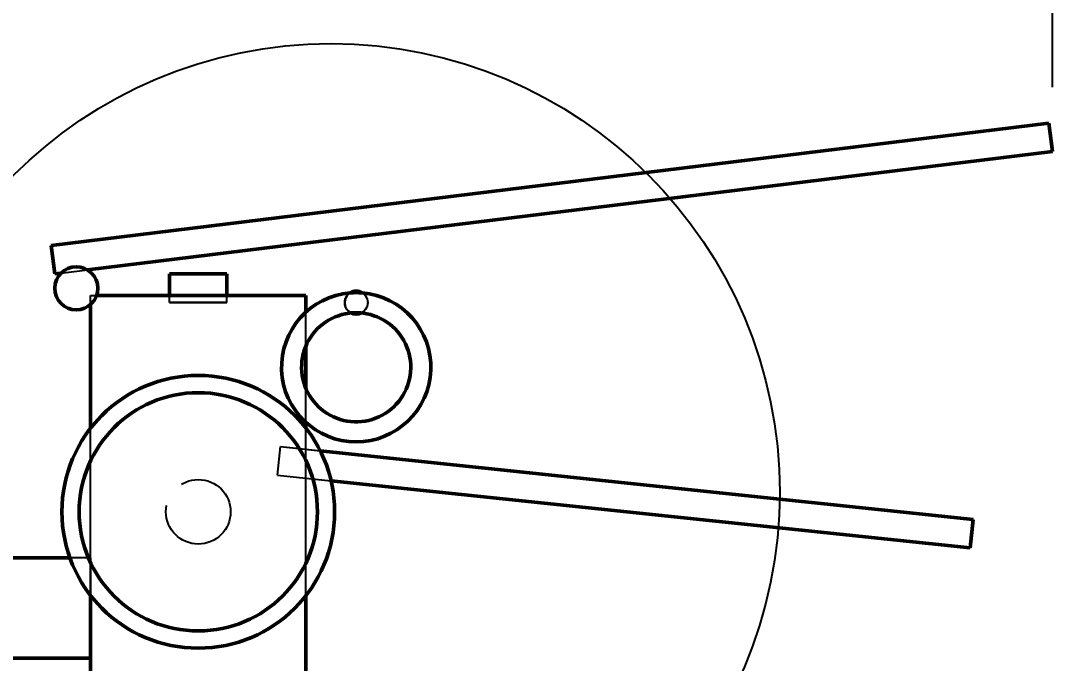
# Model space of a CAD drawing. Header units: millimetres. Extents: x 0 to 420, y 0 to 297.
# Drawn here: x 83.25 to 112, y 251.94 to 269.85 of the extents above; entities that cross this region are included whole.
import ezdxf

# ---------------------------------------------------------------- set-up
doc = ezdxf.new("R2010")
doc.units = ezdxf.units.MM
doc.linetypes.add('ISO02-TRAZOS', pattern=[3.75, 3, -0.75])
for name, color, linetype, lineweight in [('01-VISIBLE', 7, 'CONTINUOUS', 50), ('02-OCULTA', 4, 'ISO02-TRAZOS', 25), ('04-COTA', 3, 'CONTINUOUS', 25), ('08-FINA', 5, 'CONTINUOUS', 25)]:
    doc.layers.add(name, color=color, linetype=linetype, lineweight=lineweight)
doc.styles.add('ISO3098', font='isocpeur.ttf')
doc.dimstyles.new('FLAMA-ISO', dxfattribs={"dimtxt": 3.5, "dimasz": 3, "dimexe": 2, "dimexo": 1, "dimgap": 1, "dimtad": 1, "dimdec": 1, "dimtxsty": 'ISO3098', "dimcen": 2.5, "dimclrd": 3, "dimclre": 3, "dimclrt": 3, "dimazin": 3, "dimtfac": 1, "dimtmove": 0, "dimatfit": 3, "dimlwd": 25, "dimlwe": 25})

msp = doc.modelspace()

# ---------------------------------------------------------------- linework, layer by layer
at = {"layer": '01-VISIBLE'}
for p, q in [((84.103, 263.587), (111.901, 267)), ((111.998, 266.206), (111.901, 267)), ((85.113, 262.905), (111.998, 266.206)), ((84.2, 262.793), (84.103, 263.587)), ((84.2, 262.793), (84.373, 262.814)), ((87.4, 262.193), (87.4, 262.793)), ((89, 262.193), (89, 262.793)), ((86, 262.193), (90.4, 262.193)), ((91.2, 261.731), (91.2, 262.193)), ((85.2, 258.496), (85.2, 261.946)), ((91.2, 259.601), (91.2, 260.785)), ((91.2, 258.496), (91.2, 258.654)), ((91.598, 257.864), (109.789, 255.952)), ((91.9, 257.028), (109.705, 255.157)), ((109.705, 255.157), (109.789, 255.952)), ((84.622, 254.884), (82.6, 254.884)), ((85.2, 248.795), (85.2, 253.831)), ((91.2, 248.795), (91.2, 253.831)), ((85.2, 252.084), (82.6, 252.084))]:
    msp.add_line(p, q, dxfattribs=at)
for points in [[(87.4, 262.793), (87.5, 262.793), (87.6, 262.793), (87.7, 262.793), (87.8, 262.793), (87.9, 262.793), (88, 262.793), (88.1, 262.793), (88.2, 262.793), (88.3, 262.793), (88.4, 262.793), (88.5, 262.793), (88.6, 262.793), (88.7, 262.793), (88.8, 262.793), (88.9, 262.793), (89, 262.793)], [(85.366, 262.193), (85.471, 262.193), (85.577, 262.193), (85.683, 262.193), (85.789, 262.193), (85.894, 262.193), (86, 262.193)], [(91.2, 262.193), (91.086, 262.193), (90.971, 262.193), (90.857, 262.193), (90.743, 262.193), (90.629, 262.193), (90.514, 262.193), (90.4, 262.193)], [(92.6, 261.713), (92.7, 261.709), (92.8, 261.699), (92.9, 261.683), (92.997, 261.66), (93.094, 261.63), (93.187, 261.595), (93.279, 261.553), (93.367, 261.505), (93.452, 261.451), (93.534, 261.392), (93.611, 261.328), (93.684, 261.259), (93.752, 261.185), (93.815, 261.106), (93.872, 261.024), (93.925, 260.938), (93.971, 260.849), (94.011, 260.757), (94.046, 260.662), (94.073, 260.566), (94.095, 260.468), (94.11, 260.368), (94.118, 260.268), (94.12, 260.168), (94.115, 260.067), (94.103, 259.967), (94.085, 259.869), (94.06, 259.771), (94.029, 259.675), (93.992, 259.582), (93.949, 259.492), (93.899, 259.404), (93.844, 259.32), (93.784, 259.239), (93.718, 259.163), (93.648, 259.092), (93.573, 259.025), (93.493, 258.963), (93.41, 258.907), (93.323, 258.856), (93.234, 258.811), (93.141, 258.772), (93.046, 258.74), (92.949, 258.713), (92.85, 258.693), (92.751, 258.68), (92.65, 258.674), (92.55, 258.674), (92.449, 258.68), (92.35, 258.693), (92.251, 258.713), (92.154, 258.74), (92.059, 258.772), (91.966, 258.811), (91.877, 258.856), (91.79, 258.907), (91.707, 258.963), (91.627, 259.025), (91.552, 259.092), (91.482, 259.163), (91.416, 259.239), (91.356, 259.32), (91.301, 259.404), (91.251, 259.492), (91.208, 259.582), (91.171, 259.675), (91.14, 259.771), (91.115, 259.869), (91.097, 259.967), (91.085, 260.067), (91.08, 260.168), (91.082, 260.268), (91.09, 260.368), (91.105, 260.468), (91.127, 260.566), (91.154, 260.662), (91.189, 260.757), (91.229, 260.849), (91.275, 260.938), (91.328, 261.024), (91.385, 261.106), (91.448, 261.185), (91.516, 261.259), (91.589, 261.328), (91.666, 261.392), (91.748, 261.451), (91.833, 261.505), (91.921, 261.553), (92.013, 261.595), (92.106, 261.63), (92.203, 261.66), (92.3, 261.683), (92.4, 261.699), (92.5, 261.709), (92.6, 261.713)]]:
    msp.add_lwpolyline(points, dxfattribs=at)
for centre, radius in [((84.8, 262.393), 0.6), ((88.2, 256.164), 3.32)]:
    msp.add_circle(centre, radius, dxfattribs=at)
for centre, radius, start, end in [((92.6, 260.193), 2.08, 94.5886, 85.4114), ((92.6, 261.993), 0.32, 90, 121.3322), ((92.6, 260.193), 2.08, 90, 94.5886), ((92.6, 261.993), 0.32, 58.6678, 90), ((92.6, 260.193), 2.08, 85.4114, 90), ((92.6, 260.193), 1.52, 90, 95.3682), ((92.6, 261.993), 0.32, -116.3843, -63.6157), ((92.6, 260.193), 1.52, 84.6318, 90), ((88.2, 256.164), 3.8, 90, -90), ((88.2, 256.164), 3.8, -90, 90)]:
    msp.add_arc(centre, radius, start, end, dxfattribs=at)
at = {"layer": '02-OCULTA'}
for p, q in [((84.103, 263.587), (111.901, 267)), ((111.998, 266.206), (111.901, 267)), ((84.2, 262.793), (111.998, 266.206)), ((84.2, 262.793), (84.103, 263.587)), ((84.373, 262.814), (85.113, 262.905)), ((85.2, 261.946), (85.2, 262.193)), ((85.2, 248.795), (85.2, 262.193)), ((86, 262.193), (90.4, 262.193)), ((87.4, 261.993), (87.4, 262.193)), ((89, 261.993), (89, 262.193)), ((91.2, 248.795), (91.2, 262.193)), ((91.2, 260.785), (91.2, 261.731)), ((91.2, 258.654), (91.2, 259.601)), ((85.2, 253.831), (85.2, 258.496)), ((91.2, 253.831), (91.2, 258.496)), ((90.404, 257.185), (90.488, 257.981)), ((90.404, 257.185), (90.488, 257.981)), ((90.488, 257.981), (91.598, 257.864)), ((90.488, 257.981), (109.789, 255.952)), ((90.404, 257.185), (91.9, 257.028)), ((90.404, 257.185), (109.705, 255.157)), ((109.705, 255.157), (109.789, 255.952)), ((85.2, 254.884), (84.622, 254.884))]:
    msp.add_line(p, q, dxfattribs=at)
for points in [[(89, 262.793), (88.9, 262.793), (88.8, 262.793), (88.7, 262.793), (88.6, 262.793), (88.5, 262.793), (88.4, 262.793), (88.3, 262.793), (88.2, 262.793), (88.1, 262.793), (88, 262.793), (87.9, 262.793), (87.8, 262.793), (87.7, 262.793), (87.6, 262.793), (87.5, 262.793), (87.4, 262.793)], [(85.2, 262.193), (85.228, 262.193), (85.255, 262.193), (85.283, 262.193), (85.31, 262.193), (85.338, 262.193), (85.366, 262.193)], [(85.2, 262.193), (85.3, 262.193), (85.4, 262.193), (85.5, 262.193), (85.6, 262.193), (85.7, 262.193), (85.8, 262.193), (85.9, 262.193), (86, 262.193)], [(91.2, 262.193), (91.1, 262.193), (91, 262.193), (90.9, 262.193), (90.8, 262.193), (90.7, 262.193), (90.6, 262.193), (90.5, 262.193), (90.4, 262.193)], [(92.434, 262.266), (92.349, 262.191), (92.296, 262.091), (92.28, 261.979), (92.305, 261.868), (92.367, 261.774), (92.458, 261.706)], [(92.766, 262.266), (92.851, 262.191), (92.904, 262.091), (92.92, 261.979), (92.895, 261.868), (92.833, 261.774), (92.742, 261.706)], [(89, 261.993), (88.9, 261.993), (88.8, 261.993), (88.7, 261.993), (88.6, 261.993), (88.5, 261.993), (88.4, 261.993), (88.3, 261.993), (88.2, 261.993), (88.1, 261.993), (88, 261.993), (87.9, 261.993), (87.8, 261.993), (87.7, 261.993), (87.6, 261.993), (87.5, 261.993), (87.4, 261.993)], [(87.4, 261.993), (87.5, 261.993), (87.6, 261.993), (87.7, 261.993), (87.8, 261.993), (87.9, 261.993), (88, 261.993), (88.1, 261.993), (88.2, 261.993), (88.3, 261.993), (88.4, 261.993), (88.5, 261.993), (88.6, 261.993), (88.7, 261.993), (88.8, 261.993), (88.9, 261.993), (89, 261.993)], [(85.2, 252.084), (85.2, 252.184), (85.2, 252.284), (85.2, 252.384), (85.2, 252.484), (85.2, 252.584), (85.2, 252.684), (85.2, 252.784), (85.2, 252.884), (85.2, 252.984), (85.2, 253.084), (85.2, 253.184), (85.2, 253.284), (85.2, 253.384), (85.2, 253.484), (85.2, 253.584), (85.2, 253.684), (85.2, 253.784), (85.2, 253.884), (85.2, 253.984), (85.2, 254.084), (85.2, 254.184), (85.2, 254.284), (85.2, 254.384), (85.2, 254.484), (85.2, 254.584), (85.2, 254.684), (85.2, 254.784), (85.2, 254.884)], [(85.2, 254.884), (85.2, 254.784), (85.2, 254.684), (85.2, 254.584), (85.2, 254.484), (85.2, 254.384), (85.2, 254.284), (85.2, 254.184), (85.2, 254.084), (85.2, 253.984), (85.2, 253.884), (85.2, 253.784), (85.2, 253.684), (85.2, 253.584), (85.2, 253.484), (85.2, 253.384), (85.2, 253.284), (85.2, 253.184), (85.2, 253.084), (85.2, 252.984), (85.2, 252.884), (85.2, 252.784), (85.2, 252.684), (85.2, 252.584), (85.2, 252.484), (85.2, 252.384), (85.2, 252.284), (85.2, 252.184), (85.2, 252.084)]]:
    msp.add_lwpolyline(points, dxfattribs=at)
for centre, radius in [((84.8, 262.393), 0.6), ((92.6, 261.993), 0.32), ((88.2, 256.164), 3.8), ((88.2, 256.164), 0.9), ((88.2, 256.164), 0.9)]:
    msp.add_circle(centre, radius, dxfattribs=at)
at = {"layer": '08-FINA'}
msp.add_circle((91.9, 256.713), 12.5, dxfattribs=at)

# ---------------------------------------------------------------- dimensions: what is measured, and where the dimension line sits
at = {"layer": '04-COTA'}
msp.add_linear_dim(base=(64, 276), p1=(64, 267), p2=(111.998, 267), dimstyle='FLAMA-ISO', override={"dimlfac": 5}, dxfattribs=at).render()

doc.saveas('drawing.dxf')
